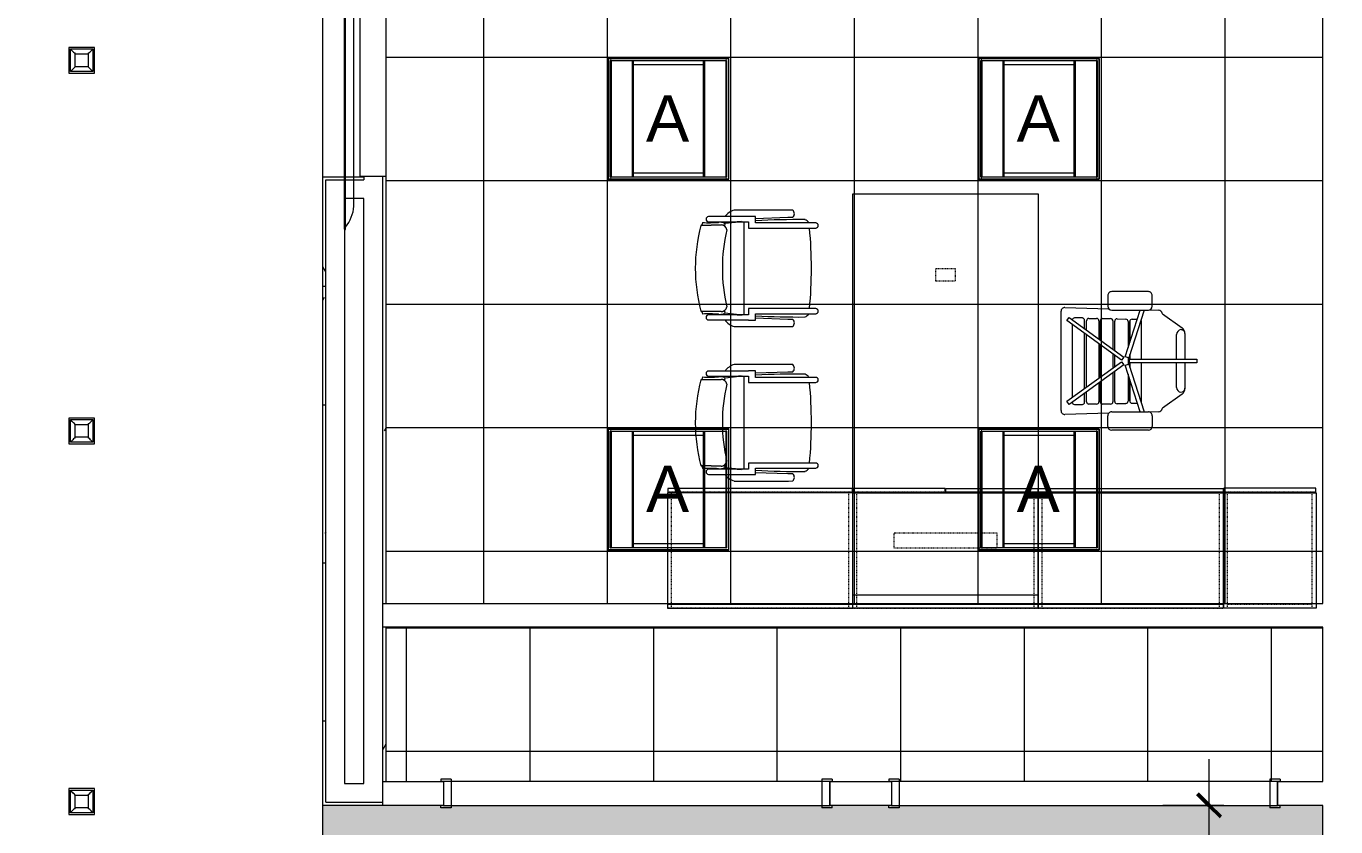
# Model space of a CAD drawing. Header units: inches. Extents: x -1206 to 1060, y -822 to 854.
# Drawn here: x -533.8 to -279.4, y -12.9 to 142.7 of the extents above; entities that cross this region are included whole.
import ezdxf

# ---------------------------------------------------------------- set-up
doc = ezdxf.new("R2010")
doc.units = ezdxf.units.IN
doc.header["$MEASUREMENT"] = 0
doc.linetypes.add('X1$0$Dash', pattern=[0.25, 0.125, -0.125])
for name, color, linetype, lineweight in [('X1$0$A-ANNO-DIMS', 211, 'Continuous', 9), ('X1$0$A-ANNO-DIMS-96', 211, 'Continuous', 9), ('X1$0$A-CLNG', 13, 'Continuous', 13), ('X1$0$A-CLNG-PATT', 13, 'Continuous', 13), ('X1$0$A-DOOR', 31, 'Continuous', 13), ('X1$0$A-DOOR-FRAM', 31, 'Continuous', 20), ('X1$0$A-WALL', 113, 'Continuous', 13), ('X1$0$A-WALL-PATT', 111, 'Continuous', 13), ('X1$0$E-LITE-EQPM', 33, 'Continuous', 9), ('X1$0$E-LITE-EQPM-IDEN', 33, 'Continuous', 9), ('X1$0$I-FURN', 30, 'Continuous', 9), ('X1$0$I-FURN-PNLS', 30, 'X1$0$Dash', 9), ('X1$0$I-WALL', 2, 'Continuous', 13), ('X1$0$Q-SPCQ', 91, 'Continuous', 9)]:
    doc.layers.add(name, color=color, linetype=linetype, lineweight=lineweight)
doc.styles.add('X1$0$Arial', font='arial.ttf', dxfattribs={"height": 9})
doc.styles.add('X1$0$Swis721 Lt BT', font='swissl.ttf', dxfattribs={"height": 9})
doc.dimstyles.new('X1$0$OTJ_-_3_32__Linear__1_2__Tolerance', dxfattribs={"dimscale": 12, "dimtxt": 9.497835, "dimasz": 0.375, "dimexe": 0.75, "dimexo": 0.5, "dimgap": 0.5, "dimtad": 1, "dimdec": 1, "dimrnd": 0.5, "dimzin": 3, "dimdsep": 46, "dimlunit": 4, "dimtxsty": 'X1$0$Swis721 Lt BT', "dimblk1": 'X1$0$_Oblique', "dimblk2": 'X1$0$_Oblique', "dimsah": 1, "dimcen": 0.09, "dimdle": 0.75, "dimazin": 0, "dimtfac": 1, "dimtdec": 4, "dimtix": 1, "dimtmove": 0, "dimatfit": 3, "dimfxl": 1, "dimtvp": 1, "dimfrac": 2, "dimtolj": 1, "dimtzin": 0, "dimarcsym": 2})
pattern_1 = [(0, (0, 0), (30.72, 7.68), [1.267, -21.773, 1.267, -21.773, -122.88]), (0, (0, 0), (30.72, 7.68), [-46.08, 1.267, -44.813, 1.267, -21.773, -53.76]), (0, (0, 0), (30.72, 7.68), [-115.2, 1.267, -14.093, 1.267, -37.133]), (120, (11.52, 3.84), (-22.011075, 22.7643), [1.267, -21.773, 1.267, -21.773, -122.88]), (120, (11.52, 3.84), (-22.011075, 22.7643), [-46.08, 1.267, -44.813, 1.267, -21.773, -53.76]), (120, (11.52, 3.84), (-22.011075, 22.7643), [-115.2, 1.267, -14.093, 1.267, -37.133]), (240, (15.36, 19.2), (-8.708925, -30.4443), [1.267, -21.773, 1.267, -21.773, -122.88]), (240, (15.36, 19.2), (-8.708925, -30.4443), [-46.08, 1.267, -44.813, 1.267, -21.773, -53.76]), (240, (15.36, 19.2), (-8.708925, -30.4443), [-115.2, 1.267, -14.093, 1.267, -37.133])]

# ---------------------------------------------------------------- blocks, each defined once
blk = doc.blocks.new('X1$0$F - EXECUTIVE DESK 2 - F - EXECUTIVE DESK 2-V4-FIRST FLOOR RCP')
at = {"layer": 'X1$0$I-FURN'}
for p, q in [((38.35, -40.44), (57.65, -40.44)), ((37.84, -49.71), (37.6, -41.21)), ((39.55, -43.05), (39.55, -44.59)), ((39.55, -43.05), (39.55, -44.59)), ((39.56, -42.02), (40.16, -41.57)), ((47.26, -52.62), (39.56, -42.02)), ((40.16, -41.57), (47.86, -52.17)), ((55.08, -42.61), (40.92, -42.61)), ((55.08, -42.61), (40.92, -42.61)), ((48.14, -52.17), (55.84, -41.57)), ((56.44, -42.02), (48.74, -52.62)), ((55.84, -41.57), (56.44, -42.02)), ((56.35, -44.59), (56.35, -43.05)), ((56.35, -44.59), (56.35, -43.05)), ((58.4, -41.21), (58.16, -49.71)), ((39.99, -45.03), (41.75, -45.03)), ((39.99, -45.03), (41.75, -45.03)), ((40.06, -45.41), (42.02, -45.41)), ((40.06, -45.41), (42.02, -45.41)), ((42.67, -45.03), (53.33, -45.03)), ((42.67, -45.03), (53.33, -45.03)), ((42.95, -45.41), (53.05, -45.41)), ((42.95, -45.41), (53.05, -45.41)), ((53.98, -45.41), (55.82, -45.41)), ((53.98, -45.41), (55.82, -45.41)), ((54.25, -45.03), (55.9, -45.03)), ((54.25, -45.03), (55.9, -45.03)), ((39.61, -47.35), (39.61, -45.85)), ((39.61, -47.35), (39.61, -45.85)), ((43.75, -47.79), (40.06, -47.79)), ((43.75, -47.79), (40.06, -47.79)), ((40.06, -48.07), (43.95, -48.07)), ((40.06, -48.07), (43.95, -48.07)), ((51.32, -47.79), (44.68, -47.79)), ((51.32, -47.79), (44.68, -47.79)), ((44.88, -48.07), (51.12, -48.07)), ((44.88, -48.07), (51.12, -48.07)), ((52.05, -48.07), (55.78, -48.07)), ((52.05, -48.07), (55.78, -48.07)), ((55.82, -47.79), (52.25, -47.79)), ((55.82, -47.79), (52.25, -47.79)), ((56.26, -45.85), (56.26, -47.35)), ((56.26, -45.85), (56.26, -47.35)), ((34.54, -57.42), (34.54, -50.28)), ((35.28, -49.53), (37.36, -49.53)), ((38.11, -50.28), (38.11, -57.42)), ((39.61, -50.08), (39.61, -48.51)), ((39.61, -50.08), (39.61, -48.51)), ((45.74, -50.52), (40.06, -50.52)), ((45.74, -50.52), (40.06, -50.52)), ((40.12, -50.88), (46, -50.88)), ((40.12, -50.88), (46, -50.88)), ((49.34, -50.52), (46.67, -50.52)), ((49.34, -50.52), (46.67, -50.52)), ((46.92, -50.88), (49.08, -50.88)), ((46.92, -50.88), (49.08, -50.88)), ((50.01, -50.88), (55.75, -50.88)), ((50.01, -50.88), (55.75, -50.88)), ((55.78, -50.52), (50.26, -50.52)), ((55.78, -50.52), (50.26, -50.52)), ((56.22, -48.51), (56.22, -50.08)), ((56.22, -48.51), (56.22, -50.08)), ((57.9, -50.28), (57.9, -57.42)), ((60.72, -49.53), (58.64, -49.53)), ((61.47, -57.42), (61.47, -50.28)), ((38.13, -55.81), (47.17, -52.87)), ((39.76, -53.03), (39.68, -51.34)), ((39.68, -51.34), (39.76, -53.03)), ((47.17, -52.87), (47.41, -53.59)), ((47.86, -52.17), (47.26, -52.62)), ((48.74, -52.62), (48.14, -52.17)), ((48.6, -53.59), (48.83, -52.87)), ((48.83, -52.87), (57.9, -55.82)), ((56.19, -51.34), (56.11, -53.03)), ((56.19, -51.34), (56.11, -53.03)), ((47.41, -53.59), (38.11, -56.61)), ((39.8, -54.24), (39.82, -55.26)), ((39.8, -54.24), (39.82, -55.26)), ((45.41, -53.45), (40.2, -53.45)), ((45.41, -53.45), (40.2, -53.45)), ((44.35, -53.79), (40.24, -53.79)), ((40.24, -53.79), (44.35, -53.79)), ((47.63, -53.79), (46.77, -53.79)), ((46.77, -53.79), (47.63, -53.79)), ((48.64, -53.45), (47.36, -53.45)), ((48.64, -53.45), (47.36, -53.45)), ((47.63, -53.75), (48.38, -53.75)), ((47.63, -66.85), (47.63, -53.75)), ((48.38, -53.75), (48.38, -66.85)), ((49.23, -53.79), (48.38, -53.79)), ((48.38, -53.79), (49.23, -53.79)), ((57.9, -56.61), (48.6, -53.59)), ((55.67, -53.45), (50.59, -53.45)), ((55.67, -53.45), (50.59, -53.45)), ((55.67, -53.79), (51.65, -53.79)), ((51.65, -53.79), (55.67, -53.79)), ((56.08, -55.23), (56.11, -54.24)), ((56.11, -54.24), (56.08, -55.23)), ((37.36, -58.17), (35.28, -58.17)), ((38.11, -59.31), (38.06, -57.65)), ((40.28, -56.09), (47.63, -56.09)), ((40.28, -56.09), (47.63, -56.09)), ((48.38, -56.09), (55.63, -56.09)), ((48.38, -56.09), (55.63, -56.09)), ((57.94, -57.65), (57.89, -59.31)), ((58.64, -58.17), (60.72, -58.17)), ((41.56, -63.98), (38.81, -60.13)), ((57.19, -60.13), (54.44, -63.98)), ((42.87, -62.9), (47.63, -62.9)), ((48.38, -62.9), (53.13, -62.9)), ((47.63, -64.52), (42.69, -64.52)), ((47.63, -64.52), (42.73, -64.52)), ((53.31, -64.52), (48.38, -64.52)), ((53.27, -64.52), (48.38, -64.52)), ((48.38, -66.85), (47.63, -66.85))]:
    blk.add_line(p, q, dxfattribs=at)
for centre, radius, start, end in [((38.35, -41.19), 0.75, 90, 181.6253), ((57.65, -41.19), 0.75, 358.3747, 90), ((35.28, -50.28), 0.746, 90, 180), ((37.36, -50.28), 0.746, 0, 90), ((58.64, -50.28), 0.746, 90, 180), ((60.72, -50.28), 0.746, 0, 90), ((35.28, -57.42), 0.746, 180, 270), ((37.36, -57.42), 0.746, 270, 0), ((58.64, -57.42), 0.746, 180, 270), ((60.72, -57.42), 0.746, 270, 0), ((38.97, -59.29), 0.861, 181.6253, 259.2912), ((57.03, -59.29), 0.861, 280.7088, 358.3747), ((42.87, -63.87), 0.972, 90, 170), ((53.13, -63.87), 0.972, 10, 90), ((42.72, -63.02), 1.5, 219.5448, 268.6344), ((42.73, -63.71), 0.819, 180, 270), ((53.27, -63.71), 0.819, 270, 0), ((53.28, -63.02), 1.5, 271.3656, 320.4552)]:
    blk.add_arc(centre, radius, start, end, dxfattribs=at)
for centre, major_axis, ratio, start_param, end_param in [((39.99, -43.05), (0.441, 0), 0.994522, 1.578722, 3.141593), ((39.99, -43.05), (0.441, 0), 0.994522, 1.578722, 3.141593), ((55.91, -43.05), (0.441, 0), 0.994522, 0, 1.364307), ((55.91, -43.05), (0.441, 0), 0.994522, 0, 1.364307), ((39.99, -44.59), (0.441, 0), 0.994522, 3.141593, 4.712389), ((39.99, -44.59), (-0.441, 0), 0.994522, 0, 1.570796), ((40.06, -45.85), (0.441, 0), 0.999591, 1.570796, 3.141593), ((40.06, -45.85), (0.441, 0), 0.999591, 1.570796, 3.141593), ((55.82, -45.85), (0.441, 0), 0.999591, 0, 1.570796), ((55.82, -45.85), (-0.441, 0), 0.999591, 3.141593, 4.712389), ((55.9, -44.59), (-0.442, 0), 0.994522, 1.570796, 3.141593), ((55.9, -44.59), (-0.442, 0), 0.994522, 1.570796, 3.141593), ((40.06, -47.35), (0.441, 0), 0.999591, 3.141593, 4.712389), ((40.06, -47.35), (-0.441, 0), 0.999591, 0, 1.570796), ((40.06, -48.51), (0.441, 0), 0.999403, 1.570796, 3.141593), ((40.06, -48.51), (0.441, 0), 0.999403, 1.570796, 3.141593), ((55.78, -48.51), (0.441, 0), 0.999403, 0, 1.570796), ((55.78, -48.51), (0.441, 0), 0.999403, 0, 1.570796), ((55.82, -47.35), (0.441, 0), 0.999591, 4.712389, 6.283185), ((55.82, -47.35), (0.441, 0), 0.999591, 4.712389, 6.283185), ((40.06, -50.08), (0.441, 0), 0.999403, 3.141593, 4.712389), ((40.06, -50.08), (0.441, 0), 0.999403, 3.141593, 4.712389), ((40.12, -51.32), (0.441, 0), 0.998574, 1.570796, 3.191177), ((40.12, -51.32), (0.441, 0), 0.998574, 1.570796, 3.191177), ((55.75, -51.32), (0.441, 0), 0.998574, 6.233601, 7.853982), ((55.75, -51.32), (0.441, 0), 0.998574, 6.233601, 7.853982), ((55.78, -50.08), (0.441, 0), 0.999403, 4.712389, 6.283185), ((55.78, -50.08), (0.441, 0), 0.999403, 4.712389, 6.283185), ((40.2, -53.01), (0.441, 0), 0.998574, 3.191177, 4.712389), ((40.2, -53.01), (0.441, 0), 0.998574, 3.191177, 4.712389), ((55.67, -53.01), (0.441, 0), 0.998574, 4.712389, 6.233601), ((55.67, -53.01), (0.441, 0), 0.998574, 4.712389, 6.233601), ((40.24, -54.23), (0.441, 0), 0.99965, 1.570796, 3.16704), ((40.24, -54.23), (0.441, 0), 0.99965, 1.570796, 3.16704), ((55.67, -54.23), (0.441, 0), 0.99965, 6.257738, 7.853982), ((55.67, -54.23), (0.441, 0), 0.99965, 6.257738, 7.853982), ((40.28, -55.65), (0.441, 0), 0.99965, 4.058648, 4.712389), ((40.28, -55.65), (0.441, 0), 0.99965, 4.058648, 4.712389), ((55.63, -55.65), (0.441, 0), 0.99965, 4.712389, 5.472063), ((55.63, -55.65), (0.441, 0), 0.99965, 4.712389, 5.472063)]:
    blk.add_ellipse(centre, major_axis=major_axis, ratio=ratio, start_param=start_param, end_param=end_param, dxfattribs=at)
at = {"layer": 'X1$0$I-FURN-PNLS'}
for p, q in [((0, 0), (0, 36)), ((22.38, 0), (22.38, 36)), ((22.5, 0.06), (22.5, 35.94)), ((0, 35.25), (22.38, 35.25)), ((0, 0.75), (22.38, 0.75)), ((22.38, 0), (22.38, -36)), ((0, 0), (0, -36)), ((0, -0.75), (22.38, -0.75)), ((22.5, -17.94), (22.5, -0.06)), ((11.63, -8), (14.63, -8)), ((11.63, -28), (11.63, -8)), ((14.63, -8), (14.63, -28)), ((63.57, -16.03), (63.57, -19.97)), ((65.93, -16.03), (63.57, -16.03)), ((65.93, -19.97), (65.93, -16.03)), ((22.5, -18.06), (22.5, -35.94)), ((63.57, -19.97), (65.93, -19.97)), ((14.63, -28), (11.63, -28)), ((0, -35.25), (22.38, -35.25)), ((0, -36), (0, -72)), ((0, -36.75), (22.38, -36.75)), ((22.38, -36), (22.38, -72)), ((22.5, -36.06), (22.5, -71.94)), ((0, -71.25), (22.38, -71.25)), ((0, -72.75), (22.38, -72.75)), ((0.75, -72.75), (0.75, -89.25)), ((22.53, -89.94), (22.53, -72.06)), ((0, -89.25), (22.38, -89.25))]:
    blk.add_line(p, q, dxfattribs=at)
at = {"layer": 'X1$0$I-FURN-PNLS', "linetype": 'Continuous'}
for p, q in [((0, 36), (0, 0)), ((22.38, 36), (0, 36)), ((0.75, 36), (0.75, 0)), ((22.38, 0), (22.38, 36)), ((22.5, 35.94), (22.5, 0.06)), ((23.25, 35.94), (22.5, 35.94)), ((23.25, 0.06), (23.25, 35.94)), ((0, 0), (22.38, 0)), ((2.5, -36), (2.5, 0)), ((2.5, 0), (80.5, 0)), ((22.5, 0.06), (23.25, 0.06)), ((80.5, 0), (80.5, -36)), ((0, 0), (22.38, 0)), ((0, -36), (0, 0)), ((0.75, 0), (0.75, -72)), ((22.38, 0), (22.38, -36)), ((23.25, -0.06), (22.5, -0.06)), ((22.5, -0.06), (22.5, -17.94)), ((23.25, -17.94), (23.25, -0.06)), ((22.5, -17.94), (23.25, -17.94)), ((22.5, -18.06), (23.25, -18.06)), ((22.5, -35.94), (22.5, -18.06)), ((23.25, -18.06), (23.25, -35.94)), ((0, -36), (22.38, -36)), ((0, -72), (0, -36)), ((22.38, -36), (0, -36)), ((80.5, -36), (2.5, -36)), ((22.38, -36), (22.38, -72)), ((23.25, -35.94), (22.5, -35.94)), ((22.5, -36.06), (23.25, -36.06)), ((22.5, -71.94), (22.5, -36.06)), ((23.25, -36.06), (23.25, -71.94)), ((0, -72), (22.38, -72)), ((0, -90), (0, -72)), ((22.38, -72), (0, -72)), ((22.38, -72), (22.38, -90)), ((23.25, -71.94), (22.5, -71.94)), ((23.28, -72.06), (22.53, -72.06)), ((22.53, -72.06), (22.53, -89.94)), ((23.28, -89.94), (23.28, -72.06)), ((22.38, -90), (0, -90)), ((22.53, -89.94), (23.28, -89.94))]:
    blk.add_line(p, q, dxfattribs=at)
blk = doc.blocks.new('X1$0$F-Haworth_Chair_X99-Seminar - X99 Seminar Chair with Glides-5005209-FIRST FLOOR RCP')
at = {"layer": 'X1$0$I-FURN'}
for p, q in [((-8.34, 11.52), (-8.42, 7.57)), ((-8.42, 7.57), (-8.34, 11.37)), ((8.42, 7.57), (8.34, 11.52)), ((8.34, 11.37), (8.42, 7.57)), ((-10.04, 10.02), (-10.04, 2.27)), ((-9.04, 2.27), (-9.04, 10.02)), ((9.04, 10.02), (9.04, 2.27)), ((10.04, 2.27), (10.04, 10.02)), ((-8.68, 6.87), (-9.04, 3.43)), ((-9.04, 5.99), (-8.75, 6.22)), ((-8.61, 6.81), (-8.23, 6.95)), ((8.23, 6.95), (8.61, 6.81)), ((9.04, 3.43), (8.68, 6.87)), ((8.75, 6.22), (9.04, 5.99)), ((-11.32, 5.06), (-11.32, -5.48)), ((-9.04, 3.12), (9.04, 3.12)), ((11.32, -5.48), (11.32, 5.06)), ((-10.04, 2.27), (-10.07, 2.27)), ((-10.07, 2.27), (-10.07, 0.89)), ((-10.07, 0.89), (-8.82, 0.89)), ((-9.92, -5.36), (-9.71, 0.89)), ((-7.83, 2.27), (-9.04, 2.27)), ((-8.82, 0.89), (-8.82, -10.78)), ((-7.83, -10.78), (-7.83, 2.27)), ((9.04, 2.27), (7.83, 2.27)), ((7.83, 2.27), (7.83, -10.78)), ((8.82, 0.89), (10.07, 0.89)), ((8.82, -10.78), (8.82, 0.89)), ((9.71, 0.89), (9.92, -5.36)), ((10.07, 2.27), (10.04, 2.27)), ((10.07, 0.89), (10.07, 2.27)), ((-11.32, -5.48), (-11.3, -6.32)), ((-9.92, -6.36), (-9.92, -5.36)), ((9.92, -5.36), (9.92, -6.36)), ((11.3, -6.32), (11.32, -5.48))]:
    blk.add_line(p, q, dxfattribs=at)
for centre, radius, start, end in [((-9.54, 10.02), 0.498, 360, 180), ((-36.06, 10.03), 27.2, 355.9857, 2.5118), ((0, -20.73), 33.17, 104.5766, 105.5522), ((0, -20.29), 32.89, 75.3075, 104.696), ((0, -20.73), 33.17, 74.4478, 75.4234), ((36.06, 10.03), 27.2, 177.4882, 184.0143), ((9.54, 10.02), 0.498, 360, 180), ((-5.2, 7.86), 3.74, 175.9857, 189.9064), ((5.2, 7.86), 3.74, 350.0936, 4.0143), ((-7.87, 3.92), 3.63, 126.8669, 161.8211), ((-4.71, -1.15), 9.61, 116.0036, 116.8769), ((-8.28, 7.33), 0.613, 189.9064, 237.4573), ((-7.37, 7.55), 1.05, 178.8214, 214.7998), ((-7.37, 7.55), 1.05, 178.8214, 264.0446), ((0, -26.49), 33.83, 77.2285, 102.7715), ((7.37, 7.55), 1.05, 275.9554, 1.1786), ((7.37, 7.55), 1.05, 325.2002, 1.1786), ((8.28, 7.33), 0.613, 302.5427, 350.0936), ((4.71, -1.15), 9.61, 63.1231, 63.9964), ((7.87, 3.92), 3.63, 18.1789, 53.1331), ((144.06, -7.32), 153.52, 175.4787, 175.9106), ((-8.24, 4.59), 0.763, 147.6316, 165.7662), ((8.24, 4.59), 0.763, 14.2338, 32.3684), ((-144.06, -7.32), 153.52, 4.0894, 4.5213), ((144.06, -7.32), 153.52, 176.9319, 180.5251), ((-144.06, -7.32), 153.52, 359.4749, 3.0681), ((-10.58, -5.68), 0.956, 221.8901, 314.1099), ((10.58, -5.68), 0.956, 225.8901, 318.1099), ((-8.21, -8.28), 1.31, 200.0433, 242.3527), ((0, 75.01), 84.96, 264.7119, 275.2881), ((8.21, -8.28), 1.31, 297.6473, 339.9567), ((-8.32, -10.78), 0.495, 180, 360), ((8.32, -10.78), 0.495, 180, 360)]:
    blk.add_arc(centre, radius, start, end, dxfattribs=at)
blk = doc.blocks.new('X1$0$A-Flat_Screen_TV - OLED 65B6P 65_-5572508-FIRST FLOOR RCP')
at = {"layer": 'X1$0$Q-SPCQ'}
for p, q in [((29.94, 0.06), (-29.94, 0.06)), ((-29.94, 0.06), (-29.94, 0)), ((29.94, 0.06), (29.94, 0)), ((30, 0), (-30, 0)), ((-30, 0), (-30, -0.19)), ((-30, -0.19), (-29.94, -0.19)), ((-29.94, -0.19), (-29.56, -0.19)), ((-29.56, -0.19), (29.56, -0.19)), ((-25.5, -1.81), (25.5, -1.81)), ((29.56, -0.19), (29.94, -0.19)), ((29.94, -0.19), (30, -0.19)), ((30, 0), (30, -0.19))]:
    blk.add_line(p, q, dxfattribs=at)
for centre, start, end in [((-24.9, 5.58), 231.0344, 265.3628), ((24.9, 5.58), 274.6372, 308.9656)]:
    blk.add_arc(centre, 7.41, start, end, dxfattribs=at)
blk = doc.blocks.new('X1$0$Double Flush - Int-F-WDMF-72_ x 84_-5272106-FIRST FLOOR RCP')
at = {"layer": 'X1$0$A-DOOR-FRAM'}
for p, q in [((-38, 2.8125), (-36, 2.8125)), ((-38, 2.8125), (-38, 2.3125)), ((-36, -2.8125), (-36, 2.8125)), ((36.000004, -2.8125), (36.000004, 2.8125)), ((36.000004, 2.8125), (38.000004, 2.8125)), ((38.000004, 2.8125), (38.000004, 2.3125)), ((-38, 2.3125), (-37.5, 2.3125)), ((-37.5, -2.3125), (-37.5, 2.3125)), ((37.500004, 2.3125), (38.000004, 2.3125)), ((37.500004, -2.3125), (37.500004, 2.3125)), ((-38, -2.3125), (-37.5, -2.3125)), ((-38, -2.8125), (-38, -2.3125)), ((37.500004, -2.3125), (38.000004, -2.3125)), ((38.000004, -2.8125), (38.000004, -2.3125)), ((-38, -2.8125), (-36, -2.8125)), ((36.000004, -2.8125), (38.000004, -2.8125))]:
    blk.add_line(p, q, dxfattribs=at)
blk = doc.blocks.new('X1$0$L-Recessed-Axis-Duo - 2 x 2-V14-FIRST FLOOR RCP')
at = {"layer": 'X1$0$E-LITE-EQPM'}
for p, q in [((-11.7, 11.7), (-11.7, -11.7)), ((11.7, 11.7), (-11.7, 11.7)), ((-11.37, 11.26), (-11.37, 11.27)), ((-11.37, 11.14), (-11.37, 11.26)), ((11.38, 11.14), (-11.37, 11.14)), ((-11.32, 11.32), (-11.32, -11.32)), ((11.32, 11.32), (-11.32, 11.32)), ((11.32, -11.32), (11.32, 11.32)), ((11.38, 11.27), (11.38, 11.26)), ((11.38, 11.26), (11.38, 11.14)), ((11.7, -11.7), (11.7, 11.7)), ((11.32, 7.03), (-11.32, 7.03)), ((11.32, 7.02), (-11.32, 7.02)), ((-11.32, 6.85), (11.32, 6.85)), ((-10.57, 6.86), (-10.57, -6.86)), ((10.57, -6.86), (10.57, 6.86)), ((11.32, -6.85), (-11.32, -6.85)), ((11.32, -7.02), (-11.32, -7.02)), ((11.32, -7.03), (-11.32, -7.03)), ((-11.7, -11.7), (11.7, -11.7)), ((-11.37, -11.26), (-11.37, -11.14)), ((11.38, -11.14), (-11.37, -11.14)), ((-11.37, -11.27), (-11.37, -11.26)), ((-11.32, -11.32), (11.32, -11.32)), ((11.38, -11.14), (11.38, -11.26)), ((11.38, -11.26), (11.38, -11.27))]:
    blk.add_line(p, q, dxfattribs=at)
for points, knots in [([(-11.64, 11.64), (-11.65, 11.65), (-11.65, 11.65), (-11.66, 11.66), (-11.67, 11.67), (-11.68, 11.68), (-11.68, 11.68), (-11.69, 11.69), (-11.69, 11.69), (-11.7, 11.7), (-11.7, 11.7), (-11.7, 11.7), (-11.7, 11.7)], [-1, -1, -1, -1, -0.833333, -0.75, -0.666667, -0.583333, -0.5, -0.416667, -0.333333, -0.25, -0.166667, 0, 0, 0, 0]), ([(11.7, 11.7), (11.7, 11.7), (11.7, 11.7), (11.7, 11.7), (11.69, 11.69), (11.69, 11.69), (11.68, 11.68), (11.68, 11.68), (11.67, 11.67), (11.66, 11.66), (11.65, 11.65), (11.65, 11.65), (11.64, 11.64)], [0, 0, 0, 0, 0.166667, 0.25, 0.333333, 0.416667, 0.5, 0.583333, 0.666667, 0.75, 0.833333, 1, 1, 1, 1]), ([(-11.7, -11.7), (-11.7, -11.7), (-11.7, -11.7), (-11.7, -11.7), (-11.69, -11.69), (-11.69, -11.69), (-11.68, -11.68), (-11.68, -11.68), (-11.67, -11.67), (-11.66, -11.66), (-11.65, -11.65), (-11.65, -11.65), (-11.64, -11.64)], [0, 0, 0, 0, 0.166667, 0.25, 0.333333, 0.416667, 0.5, 0.583333, 0.666667, 0.75, 0.833333, 1, 1, 1, 1]), ([(11.7, -11.7), (11.7, -11.7), (11.7, -11.7), (11.7, -11.7), (11.69, -11.69), (11.69, -11.69), (11.68, -11.68), (11.68, -11.68), (11.67, -11.67), (11.66, -11.66), (11.65, -11.65), (11.65, -11.65), (11.64, -11.64)], [0, 0, 0, 0, 0.166667, 0.25, 0.333333, 0.416667, 0.5, 0.583333, 0.666667, 0.75, 0.833333, 1, 1, 1, 1])]:
    blk.add_open_spline(points, degree=3, knots=knots, dxfattribs=at)
blk = doc.blocks.new('X1$0$5in_Square_Xicato-STD - L342_24W_Xicato_XTM_2100_lm_3000K-5402708-FIRST FLOOR RCP')
at = {"layer": 'X1$0$E-LITE-EQPM'}
for p, q in [((-13.88, -2.46), (-13.88, 2.54)), ((-13.88, 2.54), (-8.88, 2.54)), ((-13.56, 2.23), (-13.56, -2.15)), ((-9.19, 2.23), (-13.56, 2.23)), ((-12.63, 1.29), (-12.63, -1.21)), ((-10.13, 1.29), (-12.63, 1.29)), ((-10.13, 1.29), (-12.63, 1.29)), ((-12.63, 1.29), (-12.63, -1.21)), ((-10.13, -1.21), (-10.13, 1.29)), ((-10.13, -1.21), (-10.13, 1.29)), ((-9.19, -2.15), (-9.19, 2.23)), ((-8.88, 2.54), (-8.88, -2.46)), ((-8.88, -2.46), (-13.88, -2.46)), ((-13.56, -2.15), (-9.19, -2.15)), ((-12.63, -1.21), (-10.13, -1.21)), ((-12.63, -1.21), (-10.13, -1.21))]:
    blk.add_line(p, q, dxfattribs=at)
for points in [[(-12.63, 1.29), (-12.86, 1.53), (-13.26, 1.92), (-13.49, 2.15), (-13.56, 2.23)], [(-9.19, 2.23), (-9.26, 2.16), (-9.49, 1.92), (-9.89, 1.52), (-10.13, 1.29)], [(-12.63, -1.21), (-12.86, -1.44), (-13.26, -1.84), (-13.49, -2.08), (-13.56, -2.15)], [(-10.13, -1.21), (-9.89, -1.45), (-9.49, -1.84), (-9.26, -2.07), (-9.19, -2.15)]]:
    blk.add_open_spline(points, degree=3, dxfattribs=at)
blk = doc.blocks.new('X1$0$5in_Square_Xicato-STD - L342_24W_Xicato_XTM_2100_lm_3000K-5403066-FIRST FLOOR RCP')
at = {"layer": 'X1$0$E-LITE-EQPM'}
for p, q in [((-13.88, 2.46), (-8.88, 2.46)), ((-13.88, -2.54), (-13.88, 2.46)), ((-13.56, 2.15), (-13.56, -2.23)), ((-9.19, 2.15), (-13.56, 2.15)), ((-10.13, 1.21), (-12.63, 1.21)), ((-12.63, 1.21), (-12.63, -1.29)), ((-10.13, 1.21), (-12.63, 1.21)), ((-12.63, 1.21), (-12.63, -1.29)), ((-10.13, -1.29), (-10.13, 1.21)), ((-10.13, -1.29), (-10.13, 1.21)), ((-9.19, -2.23), (-9.19, 2.15)), ((-8.88, 2.46), (-8.88, -2.54)), ((-8.88, -2.54), (-13.88, -2.54)), ((-13.56, -2.23), (-9.19, -2.23)), ((-12.63, -1.29), (-10.13, -1.29)), ((-12.63, -1.29), (-10.13, -1.29))]:
    blk.add_line(p, q, dxfattribs=at)
for points in [[(-13.56, 2.15), (-13.49, 2.08), (-13.26, 1.84), (-12.86, 1.44), (-12.63, 1.21)], [(-9.19, 2.15), (-9.26, 2.07), (-9.49, 1.84), (-9.89, 1.45), (-10.13, 1.21)], [(-13.56, -2.23), (-13.49, -2.15), (-13.26, -1.92), (-12.86, -1.53), (-12.63, -1.29)], [(-10.13, -1.29), (-9.89, -1.52), (-9.49, -1.92), (-9.26, -2.16), (-9.19, -2.23)]]:
    blk.add_open_spline(points, degree=3, dxfattribs=at)
blk = doc.blocks.new('X1$0$L-Recessed-Axis-Duo - 2 x 2-V22-FIRST FLOOR RCP')
at = {"layer": 'X1$0$E-LITE-EQPM'}
for p, q in [((-11.7, 11.7), (-11.7, -11.7)), ((11.7, 11.7), (-11.7, 11.7)), ((-11.37, 11.26), (-11.37, 11.27)), ((-11.37, 11.14), (-11.37, 11.26)), ((11.38, 11.14), (-11.37, 11.14)), ((-11.32, 11.32), (-11.32, -11.32)), ((11.32, 11.32), (-11.32, 11.32)), ((11.32, -11.32), (11.32, 11.32)), ((11.38, 11.27), (11.38, 11.26)), ((11.38, 11.26), (11.38, 11.14)), ((11.7, -11.7), (11.7, 11.7)), ((11.32, 7.03), (-11.32, 7.03)), ((11.32, 7.02), (-11.32, 7.02)), ((-11.32, 6.85), (11.32, 6.85)), ((-10.57, 6.86), (-10.57, -6.86)), ((10.57, -6.86), (10.57, 6.86)), ((11.32, -6.85), (-11.32, -6.85)), ((11.32, -7.02), (-11.32, -7.02)), ((11.32, -7.03), (-11.32, -7.03)), ((-11.7, -11.7), (11.7, -11.7)), ((-11.37, -11.26), (-11.37, -11.14)), ((11.38, -11.14), (-11.37, -11.14)), ((-11.37, -11.27), (-11.37, -11.26)), ((-11.32, -11.32), (11.32, -11.32)), ((11.38, -11.14), (11.38, -11.26)), ((11.38, -11.26), (11.38, -11.27))]:
    blk.add_line(p, q, dxfattribs=at)
for points, knots in [([(-11.64, 11.64), (-11.65, 11.65), (-11.65, 11.65), (-11.66, 11.66), (-11.67, 11.67), (-11.68, 11.68), (-11.68, 11.68), (-11.69, 11.69), (-11.69, 11.69), (-11.7, 11.7), (-11.7, 11.7), (-11.7, 11.7), (-11.7, 11.7)], [-1, -1, -1, -1, -0.833333, -0.75, -0.666667, -0.583333, -0.5, -0.416667, -0.333333, -0.25, -0.166667, 0, 0, 0, 0]), ([(11.7, 11.7), (11.7, 11.7), (11.7, 11.7), (11.7, 11.7), (11.69, 11.69), (11.69, 11.69), (11.68, 11.68), (11.68, 11.68), (11.67, 11.67), (11.66, 11.66), (11.65, 11.65), (11.65, 11.65), (11.64, 11.64)], [0, 0, 0, 0, 0.166667, 0.25, 0.333333, 0.416667, 0.5, 0.583333, 0.666667, 0.75, 0.833333, 1, 1, 1, 1]), ([(-11.7, -11.7), (-11.7, -11.7), (-11.7, -11.7), (-11.7, -11.7), (-11.69, -11.69), (-11.69, -11.69), (-11.68, -11.68), (-11.68, -11.68), (-11.67, -11.67), (-11.66, -11.66), (-11.65, -11.65), (-11.65, -11.65), (-11.64, -11.64)], [0, 0, 0, 0, 0.166667, 0.25, 0.333333, 0.416667, 0.5, 0.583333, 0.666667, 0.75, 0.833333, 1, 1, 1, 1]), ([(11.7, -11.7), (11.7, -11.7), (11.7, -11.7), (11.7, -11.7), (11.69, -11.69), (11.69, -11.69), (11.68, -11.68), (11.68, -11.68), (11.67, -11.67), (11.66, -11.66), (11.65, -11.65), (11.65, -11.65), (11.64, -11.64)], [0, 0, 0, 0, 0.166667, 0.25, 0.333333, 0.416667, 0.5, 0.583333, 0.666667, 0.75, 0.833333, 1, 1, 1, 1])]:
    blk.add_open_spline(points, degree=3, knots=knots, dxfattribs=at)
blk = doc.blocks.new('X1$0$DIMBLOCK21-FIRST FLOOR RCP')
at = {"layer": 'X1$0$A-ANNO-DIMS-96', "transparency": 16777216}
for p, q in [((-303.95, -75.75), (-303.95, 0.3)), ((-301.13, -8.7), (-312.95, -8.7)), ((-303.95, -8.7), (-301.13, -8.7)), ((-305.86, -75.75), (-294.95, -75.75)), ((-303.95, -75.75), (-305.86, -75.75))]:
    blk.add_line(p, q, dxfattribs=at)
at = {"layer": 'X1$0$A-ANNO-DIMS-96', "lineweight": 50, "transparency": 16777216}
for p, q in [((-303.95, -8.7), (-306.2, -6.45)), ((-303.95, -8.7), (-301.7, -10.95)), ((-303.95, -75.75), (-306.2, -73.5)), ((-303.95, -75.75), (-301.7, -78))]:
    blk.add_line(p, q, dxfattribs=at)
at = {"layer": 'X1$0$A-ANNO-DIMS-96', "color": 0, "transparency": 16777216, "insert": (-321.96, -50.74), "char_height": 9, "width": 20.443, "attachment_point": 1, "rotation": 90, "line_spacing_factor": 1.005062, "style": 'X1$0$Swis721 Lt BT'}
blk.add_mtext('EQ', dxfattribs=at)
blk = doc.blocks.new('X1$0$_Oblique')
at = {"color": 0, "linetype": 'ByBlock', "lineweight": -2}
blk.add_line((-0.5, -0.5), (0.5, 0.5), dxfattribs=at)
blk = doc.blocks.new('X1')
at = {"layer": 'X1$0$A-CLNG-PATT'}
h = blk.add_hatch(dxfattribs=at)
h.set_pattern_fill('FP1_13', color=256, style=0, pattern_type=2)
h.set_pattern_definition([(180, (-372.88, 88.677), (3e-15, 24), []), (90, (-372.88, 88.677), (24, -1e-15), [])])
h.paths.add_polyline_path([(-413.19, 30.55), (-281.86, 30.55), (-281.86, 146.81), (-463.9, 146.81), (-463.9, 30.55), (-434.48, 30.55)], flags=0)
h.paths.add_polyline_path([(-338.66, 40.98), (-348.71, 40.98), (-348.71, 64.38), (-325.3, 64.38), (-325.3, 40.98), (-333.34, 40.98)], flags=0)
h.paths.add_polyline_path([(-420.71, 40.98), (-420.71, 64.38), (-397.3, 64.38), (-397.3, 40.98), (-418.51, 40.98)], flags=0)
h.paths.add_polyline_path([(-402.54, 112.98), (-420.71, 112.98), (-420.71, 136.38), (-397.3, 136.38), (-397.3, 112.98)], flags=0)
h.paths.add_polyline_path([(-325.3, 112.98), (-348.71, 112.98), (-348.71, 136.38), (-325.3, 136.38), (-325.3, 118.42)], flags=0)
h = blk.add_hatch(dxfattribs=at)
h.set_pattern_fill('FP1_25', color=256, style=0, pattern_type=2)
h.set_pattern_definition([(180, (-363.88, 1.81), (3e-15, 24), []), (90, (-363.88, 1.81), (24, -1e-15), [])])
h.paths.add_polyline_path([(-732.59, -747.19), (-618.93, -747.19), (-618.93, -720.18), (-601.9, -720.18), (-601.9, -580.44), (-618.93, -580.44), (-618.93, -555.84), (-768.93, -555.84), (-768.93, -581.19), (-795.93, -581.19), (-795.93, -720.19), (-768.93, -720.19), (-768.93, -747.19)], flags=0)
h.paths.add_polyline_path([(-727.27, -694.47), (-747.54, -694.47), (-747.54, -671.07), (-724.14, -671.07), (-724.14, -694.47)], flags=0)
h.paths.add_polyline_path([(-675.88, -694.1), (-675.88, -670.7), (-652.48, -670.7), (-652.48, -694.1), (-674.03, -694.1)], flags=0)
h.paths.add_polyline_path([(-652.73, -621.88), (-676.13, -621.88), (-676.13, -598.48), (-652.73, -598.48), (-652.73, -616.2)], flags=0)
h.paths.add_polyline_path([(-747.54, -621.88), (-747.54, -598.48), (-724.14, -598.48), (-724.14, -621.88), (-743.24, -621.88)], flags=0)
h.paths.add_polyline_path([(-434.48, -4.08), (-281.86, -4.08), (-281.86, 25.92), (-463.9, 25.92), (-463.9, -4.08), (-452.68, -4.08)], flags=0)
h = blk.add_hatch(dxfattribs=at)
h.set_pattern_fill('FP1_1', color=256, style=0, pattern_type=2)
h.set_pattern_definition(pattern_1)
h.paths.add_polyline_path([(-326.97, -551.3), (-321.18, -551.3), (-321.18, -406.19), (-104.66, -406.19), (-104.66, -343.94), (-281.86, -343.94), (-281.86, -8.7), (-476.15, -8.7), (-476.15, -246.01), (-794.43, -246.01), (-794.43, -455.3), (-794.59, -455.3), (-794.59, -551.3), (-768.93, -551.3), (-768.93, -551.22), (-409.68, -551.22), (-409.68, -551.3), (-349.31, -551.3)], flags=0)
h.paths.add_polyline_path([(-365.68, -515.19), (-749.84, -515.19), (-749.84, -384.3), (-365.68, -384.3), (-365.68, -510.31)], flags=0)
h.paths.add_polyline_path([(-346.93, -343.94), (-425.93, -343.94), (-425.93, -134.94), (-346.93, -134.94), (-346.93, -339.32)], flags=0)
h.paths.add_polyline_path([(-351.55, -339.32), (-351.55, -330.7), (-375.55, -330.7), (-375.55, -308.57), (-421.3, -308.57), (-421.3, -339.32), (-362.43, -339.32)], flags=0)
h.paths.add_polyline_path([(-651.93, -330.7), (-675.93, -330.7), (-675.93, -306.7), (-651.93, -306.7)], flags=0)
h.paths.add_polyline_path([(-362.43, -285.59), (-362.43, -283.24), (-410.43, -283.24), (-410.43, -285.59), (-365.68, -285.59)], flags=0)
h.paths.add_polyline_path([(-299.86, -279.9), (-300.64, -279.79), (-301.36, -279.49), (-301.99, -279.02), (-302.46, -278.4), (-302.76, -277.67), (-302.86, -276.9), (-302.76, -276.12), (-302.46, -275.4), (-301.99, -274.77), (-301.36, -274.3), (-300.64, -274), (-299.86, -273.9), (-299.09, -274), (-298.36, -274.3), (-297.74, -274.77), (-297.27, -275.4), (-296.97, -276.12), (-296.86, -276.9), (-296.97, -277.67), (-297.27, -278.4), (-297.74, -279.02), (-298.36, -279.49), (-299.09, -279.79)], flags=0)
h.paths.add_polyline_path([(-410.43, -240.17), (-362.43, -240.17), (-362.43, -237.82), (-410.43, -237.82)], flags=0)
h.paths.add_polyline_path([(-299.86, -212.85), (-300.64, -212.74), (-301.36, -212.45), (-301.99, -211.97), (-302.46, -211.35), (-302.76, -210.62), (-302.86, -209.85), (-302.76, -209.07), (-302.46, -208.35), (-301.99, -207.73), (-301.36, -207.25), (-300.64, -206.95), (-299.86, -206.85), (-299.09, -206.95), (-298.36, -207.25), (-297.74, -207.73), (-297.27, -208.35), (-296.97, -209.07), (-296.86, -209.85), (-296.97, -210.62), (-297.27, -211.35), (-297.74, -211.97), (-298.46, -212.49), (-299.09, -212.74)], flags=0)
h.paths.add_polyline_path([(-362.43, -194.86), (-362.43, -192.51), (-410.43, -192.51), (-410.43, -194.86), (-363.06, -194.86)], flags=0)
h.paths.add_polyline_path([(-391.9, -149.62), (-362.43, -149.62), (-362.43, -147.27), (-410.43, -147.27), (-410.43, -149.62), (-407.47, -149.62)], flags=0)
h.paths.add_polyline_path([(-299.86, -145.8), (-300.64, -145.7), (-301.4, -145.37), (-301.99, -144.92), (-302.46, -144.3), (-302.76, -143.57), (-302.86, -142.8), (-302.76, -142.02), (-302.46, -141.3), (-301.99, -140.68), (-301.36, -140.2), (-300.64, -139.9), (-299.86, -139.8), (-299.09, -139.9), (-298.36, -140.2), (-297.74, -140.68), (-297.27, -141.3), (-296.97, -142.02), (-296.86, -142.8), (-296.97, -143.57), (-297.27, -144.3), (-297.74, -144.92), (-298.36, -145.4), (-299.09, -145.7)], flags=0)
h.paths.add_polyline_path([(-351.84, -93.19), (-378.18, -93.19), (-378.18, -64.69), (-349.68, -64.69), (-349.68, -93.19), (-350.3, -93.19)], flags=0)
h.paths.add_polyline_path([(-369.19, -90.94), (-351.93, -90.94), (-351.93, -90.7), (-375.84, -90.7), (-375.84, -66.94), (-375.93, -66.94), (-375.93, -90.94), (-369.87, -90.94)], flags=0)
h.paths.add_polyline_path([(-299.86, -78.75), (-300.64, -78.65), (-301.36, -78.35), (-301.99, -77.87), (-302.46, -77.25), (-302.76, -76.53), (-302.86, -75.75), (-302.76, -74.97), (-302.46, -74.25), (-301.99, -73.63), (-301.36, -73.15), (-300.64, -72.85), (-299.86, -72.75), (-299.09, -72.85), (-298.36, -73.15), (-297.74, -73.63), (-297.27, -74.25), (-296.97, -74.97), (-296.86, -75.75), (-296.97, -76.53), (-297.27, -77.25), (-297.74, -77.87), (-298.36, -78.35), (-299.09, -78.65)], flags=0)
at = {"layer": 'X1$0$A-WALL-PATT', "lineweight": 9}
h = blk.add_hatch(dxfattribs=at)
h.set_pattern_fill('FP1_1', color=256, style=0, pattern_type=2)
h.set_pattern_definition(pattern_1)
h.paths.add_polyline_path([(-476.15, -8.08), (-475.52, -8.08), (-475.52, 112.81), (-476.15, 112.81), (-476.15, -8.04)], flags=0)
h = blk.add_hatch(dxfattribs=at)
h.set_pattern_fill('FP1_1', color=256, style=0, pattern_type=2)
h.set_pattern_definition(pattern_1)
h.paths.add_polyline_path([(-463.9, -4.08), (-463.9, 25.92), (-464.52, 25.92), (-464.52, -4.08)], flags=0)
h.paths.add_polyline_path([(-463.9, 30.55), (-463.9, 113.45), (-464.52, 113.45), (-464.52, 30.55)], flags=0)
at = {"layer": 'X1$0$A-CLNG'}
for p, q in [((-476.15, 113.44), (-476.15, 217.06)), ((-397.3, 136.38), (-420.71, 136.38)), ((-420.71, 136.38), (-420.71, 112.98)), ((-397.3, 112.98), (-397.3, 136.38)), ((-325.3, 136.38), (-348.71, 136.38)), ((-348.71, 136.38), (-348.71, 112.98)), ((-325.3, 112.98), (-325.3, 136.38)), ((-420.71, 112.98), (-397.3, 112.98)), ((-348.71, 112.98), (-325.3, 112.98)), ((-397.3, 64.38), (-420.71, 64.38)), ((-420.71, 64.38), (-420.71, 40.98)), ((-397.3, 40.98), (-397.3, 64.38)), ((-325.3, 64.38), (-348.71, 64.38)), ((-348.71, 64.38), (-348.71, 40.98)), ((-325.3, 40.98), (-325.3, 64.38)), ((-420.71, 40.98), (-397.3, 40.98)), ((-348.71, 40.98), (-325.3, 40.98)), ((-476.15, -246.01), (-476.15, -8.7))]:
    blk.add_line(p, q, dxfattribs=at)
at = {"layer": 'X1$0$A-WALL'}
for p, q in [((-475.52, -8.08), (-475.52, 112.81)), ((-475.52, 112.81), (-468.15, 112.81)), ((-463.9, 113.45), (-468.15, 113.45)), ((-468.15, 113.44), (-468.15, 112.81)), ((-464.52, 113.45), (-464.52, -8.7)), ((-464.52, 30.55), (-281.86, 30.55)), ((-281.86, 25.92), (-464.52, 25.92)), ((-464.52, -4.08), (-452.68, -4.08)), ((-452.68, -4.08), (-452.68, -8.7)), ((-377.68, -8.7), (-377.68, -4.08)), ((-377.68, -4.08), (-365.68, -4.08)), ((-365.68, -4.08), (-365.68, -8.7)), ((-290.68, -8.7), (-290.68, -4.08)), ((-290.68, -4.08), (-281.86, -4.08)), ((-475.52, -8.08), (-464.52, -8.08)), ((-452.68, -8.7), (-463.9, -8.7)), ((-365.68, -8.7), (-377.68, -8.7)), ((-281.86, -8.7), (-290.68, -8.7))]:
    blk.add_line(p, q, dxfattribs=at)
at = {"layer": 'X1$0$A-WALL', "lineweight": 9}
for p, q in [((-377.68, -4.08), (-452.68, -4.08)), ((-290.68, -4.08), (-365.68, -4.08)), ((-452.68, -8.7), (-377.68, -8.7)), ((-365.68, -8.7), (-290.68, -8.7))]:
    blk.add_line(p, q, dxfattribs=at)
at = {"layer": 'X1$0$I-WALL'}
for p, q in [((-468.9, 113.45), (-468.9, 216.95)), ((-463.9, 148.81), (-463.9, 30.55)), ((-281.86, 30.55), (-281.86, 146.81)), ((-476.15, -8.7), (-476.15, 113.44)), ((-476.15, 113.44), (-468.15, 113.44)), ((-468.15, 113.45), (-468.9, 113.45)), ((-468.15, 113.44), (-468.15, 113.45)), ((-471.9, 109.19), (-471.9, -4.45)), ((-468.15, 109.19), (-471.9, 109.19)), ((-468.15, -4.45), (-468.15, 109.19)), ((-463.9, 25.92), (-463.9, -4.08)), ((-281.86, -4.08), (-281.86, 25.92)), ((-471.9, -4.45), (-468.15, -4.45)), ((-463.9, -8.7), (-476.15, -8.7)), ((-281.86, -343.94), (-281.86, -8.7))]:
    blk.add_line(p, q, dxfattribs=at)
at = {"layer": 'X1$0$A-DOOR', "rotation": 180}
for p in [(-415.18, -6.39), (-328.18, -6.39)]:
    blk.add_blockref('X1$0$Double Flush - Int-F-WDMF-72_ x 84_-5272106-FIRST FLOOR RCP', p, dxfattribs=at)
at = {"layer": 'X1$0$E-LITE-EQPM', "extrusion": (0, 0, -1)}
for name, p, rotation in [('X1$0$5in_Square_Xicato-STD - L342_24W_Xicato_XTM_2100_lm_3000K-5403066-FIRST FLOOR RCP', (511.6, 136.02), 180), ('X1$0$L-Recessed-Axis-Duo - 2 x 2-V14-FIRST FLOOR RCP', (409.01, 124.68), 89.99999999999561), ('X1$0$L-Recessed-Axis-Duo - 2 x 2-V14-FIRST FLOOR RCP', (337.01, 124.68), 89.99999999999561), ('X1$0$5in_Square_Xicato-STD - L342_24W_Xicato_XTM_2100_lm_3000K-5402708-FIRST FLOOR RCP', (511.6, 64.1), 180), ('X1$0$L-Recessed-Axis-Duo - 2 x 2-V14-FIRST FLOOR RCP', (409.01, 52.68), 89.99999999999561), ('X1$0$L-Recessed-Axis-Duo - 2 x 2-V22-FIRST FLOOR RCP', (337.01, 52.68), 89.99999999999561), ('X1$0$5in_Square_Xicato-STD - L342_24W_Xicato_XTM_2100_lm_3000K-5402708-FIRST FLOOR RCP', (511.6, -7.9), 180)]:
    blk.add_blockref(name, p, dxfattribs=dict(at, rotation=rotation))
at = {"layer": 'X1$0$I-FURN', "rotation": 89.99999999999902}
for name, p in [('X1$0$F - EXECUTIVE DESK 2 - F - EXECUTIVE DESK 2-V4-FIRST FLOOR RCP', (-373.18, 29.64)), ('X1$0$F-Haworth_Chair_X99-Seminar - X99 Seminar Chair with Glides-5005209-FIRST FLOOR RCP', (-391.18, 95.64)), ('X1$0$F-Haworth_Chair_X99-Seminar - X99 Seminar Chair with Glides-5005209-FIRST FLOOR RCP', (-391.18, 65.64))]:
    blk.add_blockref(name, p, dxfattribs=at)
at = {"layer": 'X1$0$Q-SPCQ', "rotation": 89.99999999999928}
blk.add_blockref('X1$0$A-Flat_Screen_TV - OLED 65B6P 65_-5572508-FIRST FLOOR RCP', (-471.9, 133.2), dxfattribs=at)
at = {"layer": 'X1$0$E-LITE-EQPM-IDEN', "char_height": 9, "width": 10.302, "attachment_point": 1, "style": 'X1$0$Arial'}
for insert in [(-413.36, 129.27), (-341.36, 129.27), (-413.36, 57.27), (-341.36, 57.27)]:
    blk.add_mtext('A', dxfattribs=dict(at, insert=insert))
at = {"layer": 'X1$0$A-ANNO-DIMS'}
dim = blk.add_linear_dim(base=(-303.95, -8.7), p1=(-299.86, -75.75), p2=(-307.13, -8.7), angle=90, text='EQ', dimstyle='X1$0$OTJ_-_3_32__Linear__1_2__Tolerance', override={"dimpost": '<>', "dimfxl": 67.440821}, dxfattribs=at)
dim.commit()
dim.dimension.update_dxf_attribs({"geometry": 'X1$0$DIMBLOCK21-FIRST FLOOR RCP', "text_midpoint": (-314.89, -42.23)})

msp = doc.modelspace()

# ---------------------------------------------------------------- block references
at = {"color": 253}
msp.add_blockref('X1', (0, 0), dxfattribs=at)

doc.saveas('drawing.dxf')
